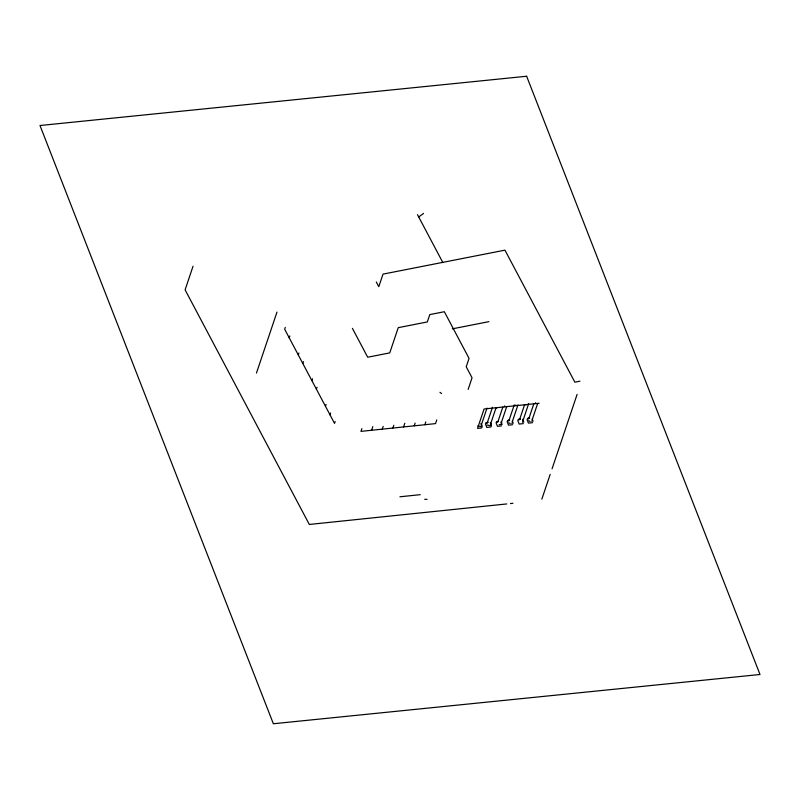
<?xml version="1.0" encoding="UTF-8"?>
<svg xmlns="http://www.w3.org/2000/svg" width="800" height="800" viewBox="0 0 800 800"><rect width="100%" height="100%" fill="white"/><g stroke="black" fill="none" stroke-linecap="round" stroke-linejoin="round"><path stroke-width="1.2" d="M193.04 266.23L185.1 289.83L309.32 524.46L506.76 503.94M256.46 373.06L276.98 312.1M285.29 327.38L284.67 329.22L334.54 423.41L335.16 421.57M289.21 337.79L289.83 335.95M298.27 354.91L298.89 353.07M302.81 363.47L303.43 361.63M311.87 380.6L312.49 378.76M316.41 389.16L317.03 387.32M325.47 406.29L326.09 404.45M330.01 414.85L330.63 413.01M361.87 428.62L360.94 431.37L435.53 423.62L436.76 419.95M371.6 430.27L372.83 426.59M382.25 429.16L383.18 426.4M392.91 428.05L393.83 425.29M403.56 426.95L404.8 423.27M414.22 425.84L415.14 423.08M424.87 424.73L425.8 421.97M468.14 389.4L472.05 377.79L466.22 366.78L469.05 358.38L444.35 311.73L429.8 314.59L427.33 321.94L398.24 327.67L389.75 352.89L367.7 357.22L352.4 328.34M481.44 424.63L487.01 408.09M492.48 407.3L487.21 422.95L487.82 422.11M490.7 423.67L495.97 408.02M497.16 407.56L496.3 408.1L495.9 407.52M496.57 421.55L496.12 422.9L497.46 426.32L501.63 425.88M502.83 407.09L497.87 421.84L498.48 421.01L497.29 422.17M504.75 406.6L504.52 405.92M501.36 422.56L506.62 406.92M514.19 405.04L508.92 420.69L509.53 419.86L508.34 421.02M515.9 405.18L514.9 405.19M512.41 421.41L517.98 404.87M512.71 421.93L511.8 423.38M524.54 404.84L519.58 419.58L520.19 418.75L519 419.91M526.72 404.49L525.62 404.86M523.07 420.31L528.33 404.66M533.8 403.87L528.84 418.62L529.45 417.79L528.26 418.95M535.72 403.38L535.49 402.71M532.32 419.35L537.59 403.7M532.62 419.86L531.72 421.31M541.84 499.16L550.19 474.37M552.06 468.81L577.11 394.38M528.62 403.42L528.4 404.08M486.63 423.28L487.4 422.23M500.75 424.53L501.65 423.07L501.14 421.77M522.46 422.28L523.36 420.82L522.85 419.51M418.82 216.91L423.53 213.43M452.27 328.86L488.92 321.65M579.97 381.17L574.86 382.18L504.95 250.15L383.02 274.12L378.79 286.69L376.29 281.96M539.13 403.27L484.08 408.99L477.55 428.38L481.72 427.95L482.17 426.6L481.03 423.59M488 422.44L485.92 422.65L485.46 424.01L486.81 427.42L490.97 426.99L491.43 425.63L490.29 422.63M509.71 420.18L507.63 420.4L507.17 421.75L508.52 425.17L512.68 424.73M520.37 419.08L518.28 419.29L517.83 420.65L519.17 424.06L523.34 423.63M529.63 418.11L527.54 418.33L527.09 419.69L528.43 423.1L532.6 422.66M499.15 424.7L499.95 424.61M399.91 496.79L420.21 494.68M510.47 503.56L512.95 503.3M424.69 499.28L427.08 499.37M528.63 420.67L530.12 421.48M508.72 422.74L510.21 423.55M487.01 425L490.09 425.64L491 424.18L490.48 422.88M477.75 425.96L480.83 426.6L481.74 425.14L481.22 423.84M439.95 392.32L441.6 393.57M417.47 214.62L442.87 262.6M532.16 419.03L533.05 421.31M522.65 419.26L523.79 422.27M512.24 421.1L513.14 423.38M501.19 422.25L502.09 424.53M526.64 76.25L40 125.51L273.36 723.75L760 674.49L526.64 76.25"/></g></svg>
